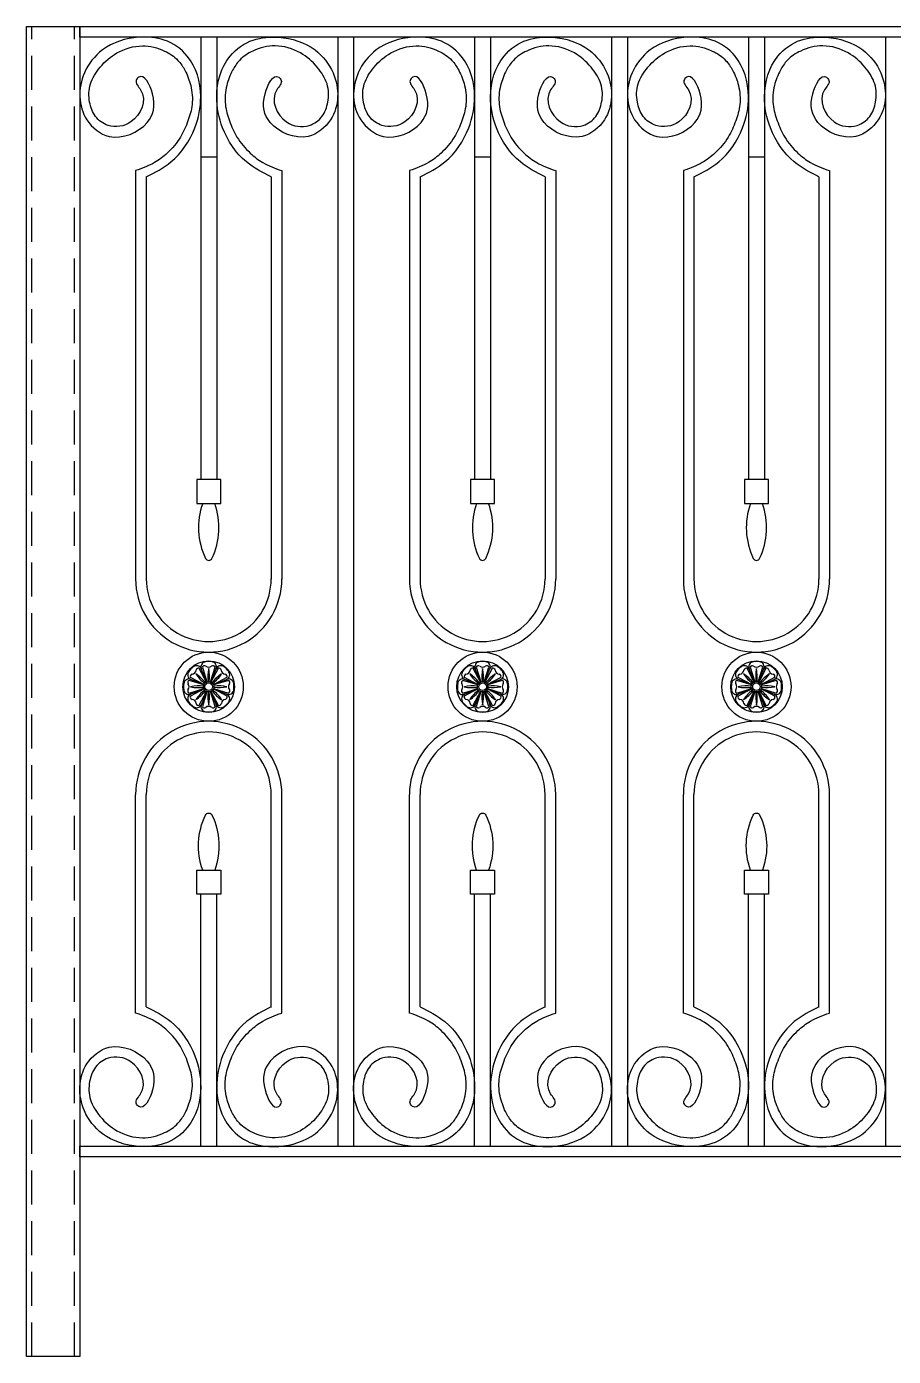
# Model space of a CAD drawing. Header units: millimetres. Extents: x -4207 to 9982, y -4789 to 6242.
# Drawn here: x -2809 to -2157, y 5073 to 6073 of the extents above; entities that cross this region are included whole.
import ezdxf

# ---------------------------------------------------------------- set-up
doc = ezdxf.new("R2010")
doc.units = ezdxf.units.MM
doc.header["$MEASUREMENT"] = 0
doc.linetypes.add('DASHED', pattern=[19.05, 12.7, -6.35])
for name, color, linetype in [('@F05_Section_Steel', 24, 'Continuous'), ('F01_Section_AL', 92, 'Continuous'), ('F22_Dim', 9, 'Continuous'), ('XX', 6, 'DASHED')]:
    doc.layers.add(name, color=color, linetype=linetype)

# ---------------------------------------------------------------- blocks, each defined once
blk = doc.blocks.new('*U21')
at = {"layer": '@F05_Section_Steel'}
for p, q in [((0, -500), (0, 500)), ((0, 500), (40, 500)), ((40, 500), (40, -500)), ((40, -500), (0, -500))]:
    blk.add_line(p, q, dxfattribs=at)
at = {"layer": 'F01_Section_AL', "linetype": 'ByBlock', "lineweight": -2, "elevation": 0}
for points in [[(40, 500), (1470, 500), (1470, 492), (40, 492)], [(40, -342), (1470, -342), (1470, -350), (40, -350)]]:
    blk.add_lwpolyline(points, close=True, dxfattribs=at)
at = {"layer": 'F22_Dim'}
for p, q in [((131, 492, 0), (131, 159.4, 0)), ((143, 492, 0), (143, 159.4, 0)), ((234, 492, 0), (234, -342.1, 0)), ((246, 492, 0), (246, -342.1, 0)), ((337, 492, 0), (337, 159.4, 0)), ((349, 492, 0), (349, 159.4, 0)), ((440, 492, 0), (440, -342.1, 0)), ((452, 492, 0), (452, -342.1, 0)), ((543, 492, 0), (543, 159.4, 0)), ((555, 492, 0), (555, 159.4, 0)), ((646, 492, 0), (646, -342.1, 0)), ((131, 402, 0), (143, 402, 0)), ((337, 402, 0), (349, 402, 0)), ((543, 402, 0), (555, 402, 0)), ((82, 391.7, 0), (82, 84.6, 0)), ((192, 391.7, 0), (192, 84.6, 0)), ((288, 391.7, 0), (288, 84.6, 0)), ((398, 391.7, 0), (398, 84.6, 0)), ((494, 391.7, 0), (494, 84.6, 0)), ((604, 391.7, 0), (604, 84.6, 0)), ((90, 387, 0), (90, 84.6, 0)), ((184, 387, 0), (184, 84.6, 0)), ((296, 387, 0), (296, 84.6, 0)), ((390, 387, 0), (390, 84.6, 0)), ((502, 387, 0), (502, 84.6, 0)), ((596, 387, 0), (596, 84.6, 0)), ((123.1, 10.7, 0), (133.5, 5.3, 0)), ((135.3, 7.1, 0), (129.9, 17.4, 0)), ((135.5, 7.2, 0), (131.4, 17, 0)), ((132.2, 18.4, 0), (135.7, 7.3, 0)), ((138.3, 7.3, 0), (141.8, 18.4, 0)), ((138.5, 7.2, 0), (142.5, 17, 0)), ((144.1, 17.4, 0), (138.7, 7.1, 0)), ((140.5, 5.3, 0), (150.9, 10.7, 0)), ((329.1, 10.7, 0), (339.5, 5.3, 0)), ((341.3, 7.1, 0), (335.9, 17.4, 0)), ((341.5, 7.2, 0), (337.4, 17, 0)), ((338.2, 18.4, 0), (341.7, 7.3, 0)), ((344.3, 7.3, 0), (347.8, 18.4, 0)), ((344.5, 7.2, 0), (348.5, 17, 0)), ((350.1, 17.4, 0), (344.7, 7.1, 0)), ((346.5, 5.3, 0), (356.9, 10.7, 0)), ((535.1, 10.7, 0), (545.5, 5.3, 0)), ((547.3, 7.1, 0), (541.9, 17.4, 0)), ((547.5, 7.2, 0), (543.4, 17, 0)), ((544.2, 18.4, 0), (547.7, 7.3, 0)), ((550.3, 7.3, 0), (553.8, 18.4, 0)), ((550.5, 7.2, 0), (554.5, 17, 0)), ((556.1, 17.4, 0), (550.7, 7.1, 0)), ((552.5, 5.3, 0), (562.9, 10.7, 0)), ((133.3, 4.9, 0), (122.2, 8.3, 0)), ((122.2, -1.2, 0), (133.3, 2.3, 0)), ((133.5, 1.9, 0), (123.2, -3.6, 0)), ((133.4, 5.1, 0), (123.6, 9.1, 0)), ((133.4, 2.1, 0), (123.6, -2, 0)), ((129.9, -10.3, 0), (135.3, 0, 0)), ((138.7, 0, 0), (144.1, -10.3, 0)), ((150.9, -3.5, 0), (140.5, 1.9, 0)), ((140.6, 5.1, 0), (150.4, 9.1, 0)), ((140.6, 2.1, 0), (150.4, -2, 0)), ((151.8, 8.3, 0), (140.7, 4.9, 0)), ((140.7, 2.3, 0), (151.8, -1.2, 0)), ((339.3, 4.9, 0), (328.2, 8.3, 0)), ((328.2, -1.2, 0), (339.3, 2.3, 0)), ((339.5, 1.9, 0), (329.2, -3.6, 0)), ((339.4, 5.1, 0), (329.6, 9.1, 0)), ((339.4, 2.1, 0), (329.6, -2, 0)), ((335.9, -10.3, 0), (341.3, 0, 0)), ((344.7, 0, 0), (350.1, -10.3, 0)), ((356.9, -3.5, 0), (346.5, 1.9, 0)), ((346.6, 5.1, 0), (356.4, 9.1, 0)), ((346.6, 2.1, 0), (356.4, -2, 0)), ((357.8, 8.3, 0), (346.7, 4.9, 0)), ((346.7, 2.3, 0), (357.8, -1.2, 0)), ((545.3, 4.9, 0), (534.2, 8.3, 0)), ((534.2, -1.2, 0), (545.3, 2.3, 0)), ((545.5, 1.9, 0), (535.2, -3.6, 0)), ((545.4, 5.1, 0), (535.6, 9.1, 0)), ((545.4, 2.1, 0), (535.6, -2, 0)), ((541.9, -10.3, 0), (547.3, 0, 0)), ((550.7, 0, 0), (556.1, -10.3, 0)), ((562.9, -3.5, 0), (552.5, 1.9, 0)), ((552.6, 5.1, 0), (562.4, 9.1, 0)), ((552.6, 2.1, 0), (562.4, -2, 0)), ((563.8, 8.3, 0), (552.7, 4.9, 0)), ((552.7, 2.3, 0), (563.8, -1.2, 0)), ((135.5, -0.1, 0), (131.5, -9.8, 0)), ((135.7, -0.1, 0), (132.2, -11.3, 0)), ((141.8, -11.3, 0), (138.3, -0.1, 0)), ((138.5, 0, 0), (142.6, -9.8, 0)), ((341.5, -0.1, 0), (337.5, -9.8, 0)), ((341.7, -0.1, 0), (338.2, -11.3, 0)), ((347.8, -11.3, 0), (344.3, -0.1, 0)), ((344.5, 0, 0), (348.6, -9.8, 0)), ((547.5, -0.1, 0), (543.5, -9.8, 0)), ((547.7, -0.1, 0), (544.2, -11.3, 0)), ((553.8, -11.3, 0), (550.3, -0.1, 0)), ((550.5, 0, 0), (554.6, -9.8, 0)), ((82, -241.8, 0), (82, -77.4, 0)), ((90, -237.1, 0), (90, -77.4, 0)), ((184, -237.1, 0), (184, -77.4, 0)), ((192, -241.8, 0), (192, -77.4, 0)), ((288, -241.8, 0), (288, -77.4, 0)), ((296, -237.1, 0), (296, -77.4, 0)), ((390, -237.1, 0), (390, -77.4, 0)), ((398, -241.8, 0), (398, -77.4, 0)), ((494, -241.8, 0), (494, -77.4, 0)), ((502, -237.1, 0), (502, -77.4, 0)), ((596, -237.1, 0), (596, -77.4, 0)), ((604, -241.8, 0), (604, -77.4, 0)), ((131, -342.1, 0), (131, -152.3, 0)), ((143, -342.1, 0), (143, -152.3, 0)), ((337, -342.1, 0), (337, -152.3, 0)), ((349, -342.1, 0), (349, -152.3, 0)), ((543, -342.1, 0), (543, -152.3, 0)), ((555, -342.1, 0), (555, -152.3, 0)), ((184, -237.6, 0), (184, -237.4, 0)), ((390, -237.6, 0), (390, -237.4, 0)), ((596, -237.6, 0), (596, -237.4, 0))]:
    blk.add_line(p, q, dxfattribs=at)
at = {"layer": 'F22_Dim', "elevation": 0}
for points in [[(128, 141.4), (146, 141.4), (146, 159.4), (128, 159.4)], [(334, 141.4), (352, 141.4), (352, 159.4), (334, 159.4)], [(540, 141.4), (558, 141.4), (558, 159.4), (540, 159.4)], [(128, -134.3), (146, -134.3), (146, -152.3), (128, -152.3)], [(334, -134.3), (352, -134.3), (352, -152.3), (334, -152.3)], [(540, -134.3), (558, -134.3), (558, -152.3), (540, -152.3)]]:
    blk.add_lwpolyline(points, close=True, dxfattribs=at)
for points in [[(132.5, 141.4, 0.200872), (134.6, 100.1, 0.628431), (139.4, 100.1, 0.201045), (141.5, 141.4, -1.43212)], [(338.5, 141.4, 0.200872), (340.6, 100.1, 0.628431), (345.4, 100.1, 0.201045), (347.5, 141.4, -1.43212)], [(544.5, 141.4, 0.200872), (546.6, 100.1, 0.628431), (551.4, 100.1, 0.201045), (553.5, 141.4, -1.43212)], [(132.5, -134.3, -0.200872), (134.6, -92.9, -0.628431), (139.4, -92.9, -0.201045), (141.5, -134.3, 1.43212)], [(338.5, -134.3, -0.200872), (340.6, -92.9, -0.628431), (345.4, -92.9, -0.201045), (347.5, -134.3, 1.43212)], [(544.5, -134.3, -0.200872), (546.6, -92.9, -0.628431), (551.4, -92.9, -0.201045), (553.5, -134.3, 1.43212)]]:
    blk.add_lwpolyline(points, format="xyb", dxfattribs=at)
at = {"layer": 'F22_Dim'}
for centre, radius in [((137, 3.6, 0), 26), ((137, 3.6, 0), 19.4), ((343, 3.6, 0), 26), ((343, 3.6, 0), 19.4), ((549, 3.6, 0), 26), ((549, 3.6, 0), 19.4)]:
    blk.add_circle(centre, radius, dxfattribs=at)
for centre, radius, start, end in [((137, 84.6, 0), 55, 179.9978, 0.0033), ((137, 84.6, 0), 47, 179.9978, 0.0033), ((343, 84.6, 0), 55, 179.9978, 0.0033), ((343, 84.6, 0), 47, 179.9978, 0.0033), ((549, 84.6, 0), 55, 179.9978, 0.0033), ((549, 84.6, 0), 47, 179.9978, 0.0033), ((137, -77.4, 0), 55, 359.9967, 180.0022), ((343, -77.4, 0), 55, 359.9967, 180.0022), ((549, -77.4, 0), 55, 359.9967, 180.0022), ((137, -77.4, 0), 47, 359.9967, 180.0022), ((343, -77.4, 0), 47, 359.9967, 180.0022), ((549, -77.4, 0), 47, 359.9967, 180.0022)]:
    blk.add_arc(centre, radius, start, end, dxfattribs=at)
for centre, major_axis, start_param, end_param in [((135.1, 18.5, 0), (2.77, 2.77), 0.914828, 2.749548), ((137, 3.6, 0), (-13.4, 13.4), -0.91352, -0.655968), ((138.9, 18.5, 0), (2.77, 2.77), 5.105742, 6.940461), ((341.1, 18.5, 0), (2.77, 2.77), 0.914828, 2.749548), ((343, 3.6, 0), (-13.4, 13.4), -0.91352, -0.655968), ((344.9, 18.5, 0), (2.77, 2.77), 5.105742, 6.940461), ((547.1, 18.5, 0), (2.77, 2.77), 0.914828, 2.749548), ((549, 3.6, 0), (-13.4, 13.4), -0.91352, -0.655968), ((550.9, 18.5, 0), (2.77, 2.77), 5.105742, 6.940461), ((125.1, 12.7, 0), (2.77, 2.77), 1.700227, 3.534946), ((137, 3.6, 0), (13.4, 13.4), 1.442674, 1.700227), ((124.8, 11.3, 0), (-1.23, 1.23), -0.600911, 1.150389), ((124.2, 16.4, 0), (-2.41, 2.41), 2.441705, 3.842789), ((127.8, 15.5, 0), (-2.77, 2.77), 4.320344, 6.155063), ((110.4, -12.4, 0), (21.7, 21.7), 6.164695, 6.485328), ((152.9, 30.2, 0), (-21.7, 21.7), 1.369962, 1.690595), ((129.3, 15.8, 0), (1.23, 1.23), 0.421716, 2.173016), ((133.8, 17.7, 0), (-1.23, 1.23), -1.38631, 0.36499), ((137, 21.7, 0), (2.41, 2.41), 3.227103, 4.628187), ((167.1, 11.1, 0), (-0.6, 30.7), 1.349454, 1.670086), ((106.9, 11.1, 0), (-6.6, 30), 4.376947, 4.69758), ((140.2, 17.7, 0), (-1.23, 1.23), 4.348707, 6.100007), ((163.6, -12.3, 0), (30.4, 4.2), 2.017312, 2.337945), ((121.1, 30.2, 0), (-21.7, 21.7), 3.023102, 3.343735), ((146.2, 15.5, 0), (2.77, 2.77), 0.12943, 1.964149), ((144.7, 15.8, 0), (1.23, 1.23), 5.682274, 7.433574), ((149.8, 16.4, 0), (-2.41, 2.41), 0.870908, 2.271992), ((137, 3.6, 0), (13.4, 13.4), 6.155063, 6.412616), ((149.2, 11.3, 0), (-1.23, 1.23), 3.563308, 5.314609), ((148.9, 12.7, 0), (-2.77, 2.77), 2.749548, 4.584267), ((331.1, 12.7, 0), (2.77, 2.77), 1.700227, 3.534946), ((343, 3.6, 0), (13.4, 13.4), 1.442674, 1.700227), ((330.8, 11.3, 0), (-1.23, 1.23), -0.600911, 1.150389), ((330.2, 16.4, 0), (-2.41, 2.41), 2.441705, 3.842789), ((333.8, 15.5, 0), (-2.77, 2.77), 4.320344, 6.155063), ((316.4, -12.4, 0), (21.7, 21.7), 6.164695, 6.485328), ((358.9, 30.2, 0), (-21.7, 21.7), 1.369962, 1.690595), ((335.3, 15.8, 0), (1.23, 1.23), 0.421716, 2.173016), ((339.8, 17.7, 0), (-1.23, 1.23), -1.38631, 0.36499), ((343, 21.7, 0), (2.41, 2.41), 3.227103, 4.628187), ((373.1, 11.1, 0), (-0.6, 30.7), 1.349454, 1.670086), ((312.9, 11.1, 0), (-6.6, 30), 4.376947, 4.69758), ((346.2, 17.7, 0), (-1.23, 1.23), 4.348707, 6.100007), ((369.6, -12.3, 0), (30.4, 4.2), 2.017312, 2.337945), ((327.1, 30.2, 0), (-21.7, 21.7), 3.023102, 3.343735), ((352.2, 15.5, 0), (2.77, 2.77), 0.12943, 1.964149), ((350.7, 15.8, 0), (1.23, 1.23), 5.682274, 7.433574), ((355.8, 16.4, 0), (-2.41, 2.41), 0.870908, 2.271992), ((343, 3.6, 0), (13.4, 13.4), 6.155063, 6.412616), ((355.2, 11.3, 0), (-1.23, 1.23), 3.563308, 5.314609), ((354.9, 12.7, 0), (-2.77, 2.77), 2.749548, 4.584267), ((537.1, 12.7, 0), (2.77, 2.77), 1.700227, 3.534946), ((549, 3.6, 0), (13.4, 13.4), 1.442674, 1.700227), ((536.8, 11.3, 0), (-1.23, 1.23), -0.600911, 1.150389), ((536.2, 16.4, 0), (-2.41, 2.41), 2.441705, 3.842789), ((539.8, 15.5, 0), (-2.77, 2.77), 4.320344, 6.155063), ((522.4, -12.4, 0), (21.7, 21.7), 6.164695, 6.485328), ((564.9, 30.2, 0), (-21.7, 21.7), 1.369962, 1.690595), ((541.3, 15.8, 0), (1.23, 1.23), 0.421716, 2.173016), ((545.8, 17.7, 0), (-1.23, 1.23), -1.38631, 0.36499), ((549, 21.7, 0), (2.41, 2.41), 3.227103, 4.628187), ((579.1, 11.1, 0), (-0.6, 30.7), 1.349454, 1.670086), ((518.9, 11.1, 0), (-6.6, 30), 4.376947, 4.69758), ((552.2, 17.7, 0), (-1.23, 1.23), 4.348707, 6.100007), ((575.6, -12.3, 0), (30.4, 4.2), 2.017312, 2.337945), ((533.1, 30.2, 0), (-21.7, 21.7), 3.023102, 3.343735), ((558.2, 15.5, 0), (2.77, 2.77), 0.12943, 1.964149), ((556.7, 15.8, 0), (1.23, 1.23), 5.682274, 7.433574), ((561.8, 16.4, 0), (-2.41, 2.41), 0.870908, 2.271992), ((549, 3.6, 0), (13.4, 13.4), 6.155063, 6.412616), ((561.2, 11.3, 0), (-1.23, 1.23), 3.563308, 5.314609), ((560.9, 12.7, 0), (-2.77, 2.77), 2.749548, 4.584267), ((137, 3.6, 0), (-18.9, 0.5), -0.104056, 0.153497), ((122.1, 5.5, 0), (2.77, 2.77), 0.393353, 2.228072), ((122.1, 1.6, 0), (-2.77, 2.77), 0.914828, 2.749548), ((122.9, 6.7, 0), (1.23, 1.23), 1.207114, 2.958414), ((122.9, 0.4, 0), (-1.23, 1.23), 0.184487, 1.935787), ((118.8, 3.6, 0), (2.41, 2.41), 4.797899, 6.198983), ((129.5, -26.5, 0), (21.7, 21.7), 0.666908, 0.98754), ((129.4, 33.6, 0), (-30.7, 1.5), 1.418286, 1.738919), ((152.9, -23, 0), (21.7, 21.7), 1.452306, 1.772939), ((110.4, 19.5, 0), (-21.7, 21.7), 2.940758, 3.261391), ((137, 3.6, 0), (3.91, 0.3), 4.635119236226924, 10.91830454340651), ((137, 3.6, 0), (-2.51, 1.36), 2.068645, 8.35183), ((163.6, 19.5, 0), (-27.2, 14.3), 1.152321, 1.472953), ((121.1, -23, 0), (21.7, 21.7), 6.082351, 6.402984), ((144.6, -26.5, 0), (21.7, 21.7), 0.584564, 0.905196), ((144.5, 33.7, 0), (-21.7, 21.7), 2.237704, 2.558337), ((151.9, 5.5, 0), (2.77, 2.77), 5.627217, 7.461937), ((151.9, 1.7, 0), (2.77, 2.77), 3.534946, 5.369665), ((155.2, 3.6, 0), (2.41, 2.41), 1.656307, 3.05739), ((151.1, 6.8, 0), (1.23, 1.23), 4.896876, 6.648176), ((151.1, 0.4, 0), (1.23, 1.23), 4.348707, 6.100007), ((137, 3.6, 0), (13.4, 13.4), 5.369665, 5.627217), ((343, 3.6, 0), (-18.9, 0.5), -0.104056, 0.153497), ((328.1, 5.5, 0), (2.77, 2.77), 0.393353, 2.228072), ((328.1, 1.6, 0), (-2.77, 2.77), 0.914828, 2.749548), ((328.9, 6.7, 0), (1.23, 1.23), 1.207114, 2.958414), ((328.9, 0.4, 0), (-1.23, 1.23), 0.184487, 1.935787), ((324.8, 3.6, 0), (2.41, 2.41), 4.797899, 6.198983), ((335.5, -26.5, 0), (21.7, 21.7), 0.666908, 0.98754), ((335.4, 33.6, 0), (-30.7, 1.5), 1.418286, 1.738919), ((358.9, -23, 0), (21.7, 21.7), 1.452306, 1.772939), ((316.4, 19.5, 0), (-21.7, 21.7), 2.940758, 3.261391), ((343, 3.6, 0), (3.91, 0.3), 4.635119236226924, 10.91830454340651), ((343, 3.6, 0), (-2.51, 1.36), 2.068645, 8.35183), ((369.6, 19.5, 0), (-27.2, 14.3), 1.152321, 1.472953), ((327.1, -23, 0), (21.7, 21.7), 6.082351, 6.402984), ((350.6, -26.5, 0), (21.7, 21.7), 0.584564, 0.905196), ((350.5, 33.7, 0), (-21.7, 21.7), 2.237704, 2.558337), ((357.9, 5.5, 0), (2.77, 2.77), 5.627217, 7.461937), ((357.9, 1.7, 0), (2.77, 2.77), 3.534946, 5.369665), ((361.2, 3.6, 0), (2.41, 2.41), 1.656307, 3.05739), ((357.1, 6.8, 0), (1.23, 1.23), 4.896876, 6.648176), ((357.1, 0.4, 0), (1.23, 1.23), 4.348707, 6.100007), ((343, 3.6, 0), (13.4, 13.4), 5.369665, 5.627217), ((549, 3.6, 0), (-18.9, 0.5), -0.104056, 0.153497), ((534.1, 5.5, 0), (2.77, 2.77), 0.393353, 2.228072), ((534.1, 1.6, 0), (-2.77, 2.77), 0.914828, 2.749548), ((534.9, 6.7, 0), (1.23, 1.23), 1.207114, 2.958414), ((534.9, 0.4, 0), (-1.23, 1.23), 0.184487, 1.935787), ((530.8, 3.6, 0), (2.41, 2.41), 4.797899, 6.198983), ((541.5, -26.5, 0), (21.7, 21.7), 0.666908, 0.98754), ((541.4, 33.6, 0), (-30.7, 1.5), 1.418286, 1.738919), ((564.9, -23, 0), (21.7, 21.7), 1.452306, 1.772939), ((522.4, 19.5, 0), (-21.7, 21.7), 2.940758, 3.261391), ((549, 3.6, 0), (3.91, 0.3), 4.635119236226924, 10.91830454340651), ((549, 3.6, 0), (-2.51, 1.36), 2.068645, 8.35183), ((575.6, 19.5, 0), (-27.2, 14.3), 1.152321, 1.472953), ((533.1, -23, 0), (21.7, 21.7), 6.082351, 6.402984), ((556.6, -26.5, 0), (21.7, 21.7), 0.584564, 0.905196), ((556.5, 33.7, 0), (-21.7, 21.7), 2.237704, 2.558337), ((563.9, 5.5, 0), (2.77, 2.77), 5.627217, 7.461937), ((563.9, 1.7, 0), (2.77, 2.77), 3.534946, 5.369665), ((567.2, 3.6, 0), (2.41, 2.41), 1.656307, 3.05739), ((563.1, 6.8, 0), (1.23, 1.23), 4.896876, 6.648176), ((563.1, 0.4, 0), (1.23, 1.23), 4.348707, 6.100007), ((549, 3.6, 0), (13.4, 13.4), 5.369665, 5.627217), ((125.1, -5.6, 0), (-2.77, 2.77), -0.392045, 1.442674), ((137, 3.6, 0), (-13.4, 13.4), 1.442674, 1.700227), ((124.8, -4.2, 0), (-1.23, 1.23), 0.421716, 2.173016), ((124.2, -9.3, 0), (-2.41, 2.41), 4.012501, 5.413585), ((127.8, -8.3, 0), (-2.77, 2.77), 1.700227, 3.534946), ((129.3, -8.7, 0), (1.23, 1.23), 2.540681, 4.291981), ((135.1, -11.3, 0), (-2.77, 2.77), 0.393353, 2.228072), ((167.1, -4, 0), (30.6, 2.2), 2.95277, 3.273403), ((106.9, -4, 0), (30.7, 1.6), -0.252916, 0.067716), ((138.9, -11.3, 0), (-2.77, 2.77), 2.485625, 4.320344), ((146.2, -8.3, 0), (-2.77, 2.77), 1.178751, 3.01347), ((144.7, -8.7, 0), (-1.23, 1.23), 1.992512, 3.743812), ((149.9, -9.3, 0), (-2.41, 2.41), -0.699888, 0.701196), ((137, 3.6, 0), (13.4, 13.4), 4.584267, 4.841819), ((149.2, -4.2, 0), (-1.23, 1.23), 2.540681, 4.291981), ((148.9, -5.6, 0), (2.77, 2.77), 4.841819, 6.676538), ((331.1, -5.6, 0), (-2.77, 2.77), -0.392045, 1.442674), ((343, 3.6, 0), (-13.4, 13.4), 1.442674, 1.700227), ((330.8, -4.2, 0), (-1.23, 1.23), 0.421716, 2.173016), ((330.2, -9.3, 0), (-2.41, 2.41), 4.012501, 5.413585), ((333.8, -8.3, 0), (-2.77, 2.77), 1.700227, 3.534946), ((335.3, -8.7, 0), (1.23, 1.23), 2.540681, 4.291981), ((341.1, -11.3, 0), (-2.77, 2.77), 0.393353, 2.228072), ((373.1, -4, 0), (30.6, 2.2), 2.95277, 3.273403), ((312.9, -4, 0), (30.7, 1.6), -0.252916, 0.067716), ((344.9, -11.3, 0), (-2.77, 2.77), 2.485625, 4.320344), ((352.2, -8.3, 0), (-2.77, 2.77), 1.178751, 3.01347), ((350.7, -8.7, 0), (-1.23, 1.23), 1.992512, 3.743812), ((355.9, -9.3, 0), (-2.41, 2.41), -0.699888, 0.701196), ((343, 3.6, 0), (13.4, 13.4), 4.584267, 4.841819), ((355.2, -4.2, 0), (-1.23, 1.23), 2.540681, 4.291981), ((354.9, -5.6, 0), (2.77, 2.77), 4.841819, 6.676538), ((537.1, -5.6, 0), (-2.77, 2.77), -0.392045, 1.442674), ((549, 3.6, 0), (-13.4, 13.4), 1.442674, 1.700227), ((536.8, -4.2, 0), (-1.23, 1.23), 0.421716, 2.173016), ((536.2, -9.3, 0), (-2.41, 2.41), 4.012501, 5.413585), ((539.8, -8.3, 0), (-2.77, 2.77), 1.700227, 3.534946), ((541.3, -8.7, 0), (1.23, 1.23), 2.540681, 4.291981), ((547.1, -11.3, 0), (-2.77, 2.77), 0.393353, 2.228072), ((579.1, -4, 0), (30.6, 2.2), 2.95277, 3.273403), ((518.9, -4, 0), (30.7, 1.6), -0.252916, 0.067716), ((550.9, -11.3, 0), (-2.77, 2.77), 2.485625, 4.320344), ((558.2, -8.3, 0), (-2.77, 2.77), 1.178751, 3.01347), ((556.7, -8.7, 0), (-1.23, 1.23), 1.992512, 3.743812), ((561.9, -9.3, 0), (-2.41, 2.41), -0.699888, 0.701196), ((549, 3.6, 0), (13.4, 13.4), 4.584267, 4.841819), ((561.2, -4.2, 0), (-1.23, 1.23), 2.540681, 4.291981), ((560.9, -5.6, 0), (2.77, 2.77), 4.841819, 6.676538), ((133.8, -10.6, 0), (1.23, 1.23), 2.77791, 4.52921), ((137, 3.6, 0), (13.4, 13.4), 3.798869, 4.056421), ((137, -14.6, 0), (-2.41, 2.41), -1.485286, -0.084202), ((140.2, -10.5, 0), (1.23, 1.23), 3.326079, 5.077379), ((339.8, -10.6, 0), (1.23, 1.23), 2.77791, 4.52921), ((343, 3.6, 0), (13.4, 13.4), 3.798869, 4.056421), ((343, -14.6, 0), (-2.41, 2.41), -1.485286, -0.084202), ((346.2, -10.5, 0), (1.23, 1.23), 3.326079, 5.077379), ((545.8, -10.6, 0), (1.23, 1.23), 2.77791, 4.52921), ((549, 3.6, 0), (13.4, 13.4), 3.798869, 4.056421), ((549, -14.6, 0), (-2.41, 2.41), -1.485286, -0.084202), ((552.2, -10.5, 0), (1.23, 1.23), 3.326079, 5.077379)]:
    blk.add_ellipse(centre, major_axis=major_axis, ratio=1, start_param=start_param, end_param=end_param, dxfattribs=at)
for points in [[(90, 387, 0), (96.5, 390.3, 0), (112.4, 398.4, 0), (127.4, 421.1, 0), (133.2, 449.9, 0), (125.7, 476.9, 0), (104.6, 491.5, 0), (81.2, 493.1, 0), (57.6, 486.3, 0), (38.4, 461.6, 0), (38.7, 432.7, 0), (64.2, 411.6, 0), (92.9, 424.1, 0), (98.5, 445.1, 0), (87.8, 466.3, 0), (80.7, 458.1, 0), (92.4, 447.8, 0), (82.6, 426, 0), (62.7, 423.4, 0), (50.7, 431.7, 0), (46.6, 444.1, 0), (46.6, 456.8, 0), (55.5, 470.9, 0), (68.3, 481.8, 0), (86.2, 487.2, 0), (102.6, 483, 0), (113.6, 475.9, 0), (119.9, 466.3, 0), (124.2, 455.2, 0), (125.4, 441.8, 0), (121.5, 428.8, 0), (116, 415.9, 0), (107, 405.4, 0), (95.8, 396.7, 0), (87.4, 393.6, 0), (82, 391.7, 0)], [(184, 387, 0), (177.5, 390.3, 0), (161.6, 398.4, 0), (146.6, 421.1, 0), (140.8, 449.9, 0), (148.3, 476.9, 0), (169.4, 491.5, 0), (192.8, 493.1, 0), (216.4, 486.3, 0), (235.6, 461.6, 0), (235.3, 432.7, 0), (209.8, 411.6, 0), (181.1, 424.1, 0), (175.5, 445.1, 0), (186.2, 466.3, 0), (193.3, 458.1, 0), (181.6, 447.8, 0), (191.4, 426, 0), (211.3, 423.4, 0), (223.3, 431.7, 0), (227.4, 444.1, 0), (227.4, 456.8, 0), (218.5, 470.9, 0), (205.7, 481.8, 0), (187.8, 487.2, 0), (171.4, 483, 0), (160.4, 475.9, 0), (154.1, 466.3, 0), (149.8, 455.2, 0), (148.6, 441.8, 0), (152.5, 428.8, 0), (158, 415.9, 0), (167, 405.4, 0), (178.2, 396.7, 0), (186.6, 393.6, 0), (192, 391.7, 0)], [(296, 387, 0), (302.5, 390.3, 0), (318.4, 398.4, 0), (333.4, 421.1, 0), (339.2, 449.9, 0), (331.7, 476.9, 0), (310.6, 491.5, 0), (287.2, 493.1, 0), (263.6, 486.3, 0), (244.4, 461.6, 0), (244.7, 432.7, 0), (270.2, 411.6, 0), (298.9, 424.1, 0), (304.5, 445.1, 0), (293.8, 466.3, 0), (286.7, 458.1, 0), (298.4, 447.8, 0), (288.6, 426, 0), (268.7, 423.4, 0), (256.7, 431.7, 0), (252.6, 444.1, 0), (252.6, 456.8, 0), (261.5, 470.9, 0), (274.3, 481.8, 0), (292.2, 487.2, 0), (308.6, 483, 0), (319.6, 475.9, 0), (325.9, 466.3, 0), (330.2, 455.2, 0), (331.4, 441.8, 0), (327.5, 428.8, 0), (322, 415.9, 0), (313, 405.4, 0), (301.8, 396.7, 0), (293.4, 393.6, 0), (288, 391.7, 0)], [(390, 387, 0), (383.5, 390.3, 0), (367.6, 398.4, 0), (352.6, 421.1, 0), (346.8, 449.9, 0), (354.3, 476.9, 0), (375.4, 491.5, 0), (398.8, 493.1, 0), (422.4, 486.3, 0), (441.6, 461.6, 0), (441.3, 432.7, 0), (415.8, 411.6, 0), (387.1, 424.1, 0), (381.5, 445.1, 0), (392.2, 466.3, 0), (399.3, 458.1, 0), (387.6, 447.8, 0), (397.4, 426, 0), (417.3, 423.4, 0), (429.3, 431.7, 0), (433.4, 444.1, 0), (433.4, 456.8, 0), (424.5, 470.9, 0), (411.7, 481.8, 0), (393.8, 487.2, 0), (377.4, 483, 0), (366.4, 475.9, 0), (360.1, 466.3, 0), (355.8, 455.2, 0), (354.6, 441.8, 0), (358.5, 428.8, 0), (364, 415.9, 0), (373, 405.4, 0), (384.2, 396.7, 0), (392.6, 393.6, 0), (398, 391.7, 0)], [(502, 387, 0), (508.5, 390.3, 0), (524.4, 398.4, 0), (539.4, 421.1, 0), (545.2, 449.9, 0), (537.7, 476.9, 0), (516.6, 491.5, 0), (493.2, 493.1, 0), (469.6, 486.3, 0), (450.4, 461.6, 0), (450.7, 432.7, 0), (476.2, 411.6, 0), (504.9, 424.1, 0), (510.5, 445.1, 0), (499.8, 466.3, 0), (492.7, 458.1, 0), (504.4, 447.8, 0), (494.6, 426, 0), (474.7, 423.4, 0), (462.7, 431.7, 0), (458.6, 444.1, 0), (458.6, 456.8, 0), (467.5, 470.9, 0), (480.3, 481.8, 0), (498.2, 487.2, 0), (514.6, 483, 0), (525.6, 475.9, 0), (531.9, 466.3, 0), (536.2, 455.2, 0), (537.4, 441.8, 0), (533.5, 428.8, 0), (528, 415.9, 0), (519, 405.4, 0), (507.8, 396.7, 0), (499.4, 393.6, 0), (494, 391.7, 0)], [(596, 387, 0), (589.5, 390.3, 0), (573.6, 398.4, 0), (558.6, 421.1, 0), (552.8, 449.9, 0), (560.3, 476.9, 0), (581.4, 491.5, 0), (604.8, 493.1, 0), (628.4, 486.3, 0), (647.6, 461.6, 0), (647.3, 432.7, 0), (621.8, 411.6, 0), (593.1, 424.1, 0), (587.5, 445.1, 0), (598.2, 466.3, 0), (605.3, 458.1, 0), (593.6, 447.8, 0), (603.4, 426, 0), (623.3, 423.4, 0), (635.3, 431.7, 0), (639.4, 444.1, 0), (639.4, 456.8, 0), (630.5, 470.9, 0), (617.7, 481.8, 0), (599.8, 487.2, 0), (583.4, 483, 0), (572.4, 475.9, 0), (566.1, 466.3, 0), (561.8, 455.2, 0), (560.6, 441.8, 0), (564.5, 428.8, 0), (570, 415.9, 0), (579, 405.4, 0), (590.2, 396.7, 0), (598.6, 393.6, 0), (604, 391.7, 0)], [(90, -237.1, 0), (96.5, -240.4, 0), (112.4, -248.5, 0), (127.4, -271.1, 0), (133.2, -300, 0), (125.7, -327, 0), (104.6, -341.6, 0), (81.2, -343.2, 0), (57.6, -336.4, 0), (38.4, -311.7, 0), (38.7, -282.8, 0), (64.2, -261.7, 0), (92.9, -274.2, 0), (98.5, -295.2, 0), (87.8, -316.4, 0), (80.7, -308.2, 0), (92.4, -297.9, 0), (82.6, -276.1, 0), (62.7, -273.5, 0), (50.7, -281.8, 0), (46.6, -294.1, 0), (46.6, -306.9, 0), (55.5, -321, 0), (68.3, -331.9, 0), (86.2, -337.3, 0), (102.6, -333.1, 0), (113.6, -326, 0), (119.9, -316.4, 0), (124.2, -305.3, 0), (125.4, -291.9, 0), (121.5, -278.9, 0), (116, -266, 0), (107, -255.5, 0), (95.8, -246.8, 0), (87.4, -243.7, 0), (82, -241.8, 0)], [(184, -237.1, 0), (177.5, -240.4, 0), (161.6, -248.5, 0), (146.6, -271.1, 0), (140.8, -300, 0), (148.3, -327, 0), (169.4, -341.6, 0), (192.8, -343.2, 0), (216.4, -336.4, 0), (235.6, -311.7, 0), (235.3, -282.8, 0), (209.8, -261.7, 0), (181.1, -274.2, 0), (175.5, -295.2, 0), (186.2, -316.4, 0), (193.3, -308.2, 0), (181.6, -297.9, 0), (191.4, -276.1, 0), (211.3, -273.5, 0), (223.3, -281.8, 0), (227.4, -294.1, 0), (227.4, -306.9, 0), (218.5, -321, 0), (205.7, -331.9, 0), (187.8, -337.3, 0), (171.4, -333.1, 0), (160.4, -326, 0), (154.1, -316.4, 0), (149.8, -305.3, 0), (148.6, -291.9, 0), (152.5, -278.9, 0), (158, -266, 0), (167, -255.5, 0), (178.2, -246.8, 0), (186.6, -243.7, 0), (192, -241.8, 0)], [(296, -237.1, 0), (302.5, -240.4, 0), (318.4, -248.5, 0), (333.4, -271.1, 0), (339.2, -300, 0), (331.7, -327, 0), (310.6, -341.6, 0), (287.2, -343.2, 0), (263.6, -336.4, 0), (244.4, -311.7, 0), (244.7, -282.8, 0), (270.2, -261.7, 0), (298.9, -274.2, 0), (304.5, -295.2, 0), (293.8, -316.4, 0), (286.7, -308.2, 0), (298.4, -297.9, 0), (288.6, -276.1, 0), (268.7, -273.5, 0), (256.7, -281.8, 0), (252.6, -294.1, 0), (252.6, -306.9, 0), (261.5, -321, 0), (274.3, -331.9, 0), (292.2, -337.3, 0), (308.6, -333.1, 0), (319.6, -326, 0), (325.9, -316.4, 0), (330.2, -305.3, 0), (331.4, -291.9, 0), (327.5, -278.9, 0), (322, -266, 0), (313, -255.5, 0), (301.8, -246.8, 0), (293.4, -243.7, 0), (288, -241.8, 0)], [(390, -237.1, 0), (383.5, -240.4, 0), (367.6, -248.5, 0), (352.6, -271.1, 0), (346.8, -300, 0), (354.3, -327, 0), (375.4, -341.6, 0), (398.8, -343.2, 0), (422.4, -336.4, 0), (441.6, -311.7, 0), (441.3, -282.8, 0), (415.8, -261.7, 0), (387.1, -274.2, 0), (381.5, -295.2, 0), (392.2, -316.4, 0), (399.3, -308.2, 0), (387.6, -297.9, 0), (397.4, -276.1, 0), (417.3, -273.5, 0), (429.3, -281.8, 0), (433.4, -294.1, 0), (433.4, -306.9, 0), (424.5, -321, 0), (411.7, -331.9, 0), (393.8, -337.3, 0), (377.4, -333.1, 0), (366.4, -326, 0), (360.1, -316.4, 0), (355.8, -305.3, 0), (354.6, -291.9, 0), (358.5, -278.9, 0), (364, -266, 0), (373, -255.5, 0), (384.2, -246.8, 0), (392.6, -243.7, 0), (398, -241.8, 0)], [(502, -237.1, 0), (508.5, -240.4, 0), (524.4, -248.5, 0), (539.4, -271.1, 0), (545.2, -300, 0), (537.7, -327, 0), (516.6, -341.6, 0), (493.2, -343.2, 0), (469.6, -336.4, 0), (450.4, -311.7, 0), (450.7, -282.8, 0), (476.2, -261.7, 0), (504.9, -274.2, 0), (510.5, -295.2, 0), (499.8, -316.4, 0), (492.7, -308.2, 0), (504.4, -297.9, 0), (494.6, -276.1, 0), (474.7, -273.5, 0), (462.7, -281.8, 0), (458.6, -294.1, 0), (458.6, -306.9, 0), (467.5, -321, 0), (480.3, -331.9, 0), (498.2, -337.3, 0), (514.6, -333.1, 0), (525.6, -326, 0), (531.9, -316.4, 0), (536.2, -305.3, 0), (537.4, -291.9, 0), (533.5, -278.9, 0), (528, -266, 0), (519, -255.5, 0), (507.8, -246.8, 0), (499.4, -243.7, 0), (494, -241.8, 0)], [(596, -237.1, 0), (589.5, -240.4, 0), (573.6, -248.5, 0), (558.6, -271.1, 0), (552.8, -300, 0), (560.3, -327, 0), (581.4, -341.6, 0), (604.8, -343.2, 0), (628.4, -336.4, 0), (647.6, -311.7, 0), (647.3, -282.8, 0), (621.8, -261.7, 0), (593.1, -274.2, 0), (587.5, -295.2, 0), (598.2, -316.4, 0), (605.3, -308.2, 0), (593.6, -297.9, 0), (603.4, -276.1, 0), (623.3, -273.5, 0), (635.3, -281.8, 0), (639.4, -294.1, 0), (639.4, -306.9, 0), (630.5, -321, 0), (617.7, -331.9, 0), (599.8, -337.3, 0), (583.4, -333.1, 0), (572.4, -326, 0), (566.1, -316.4, 0), (561.8, -305.3, 0), (560.6, -291.9, 0), (564.5, -278.9, 0), (570, -266, 0), (579, -255.5, 0), (590.2, -246.8, 0), (598.6, -243.7, 0), (604, -241.8, 0)]]:
    blk.add_open_spline(points, degree=3, knots=[0.532281, 0.532281, 0.532281, 0.532281, 25.118339, 60.592545, 87.92303, 124.290758, 148.258371, 170.136848, 202.566563, 226.626259, 267.454251, 290.88497, 325.422671, 350.247358, 368.654908, 372.058655, 380.991578, 409.599569, 429.311605, 442.458814, 455.767862, 471.818761, 487.594145, 506.071362, 528.56382, 547.965043, 561.909491, 572.185649, 586.176334, 602.387967, 616.718716, 631.991931, 649.727919, 663.2013, 679.809908, 679.809908, 679.809908, 679.809908], dxfattribs=at)
at = {"layer": 'XX', "ltscale": 2}
for p, q in [((4, -500), (4, 500, 0)), ((36, -500), (36.1, 500, 0))]:
    blk.add_line(p, q, dxfattribs=at)

msp = doc.modelspace()

# ---------------------------------------------------------------- block references
msp.add_blockref('*U21', (-2809.23, 5572.66, 0))

doc.saveas('drawing.dxf')
